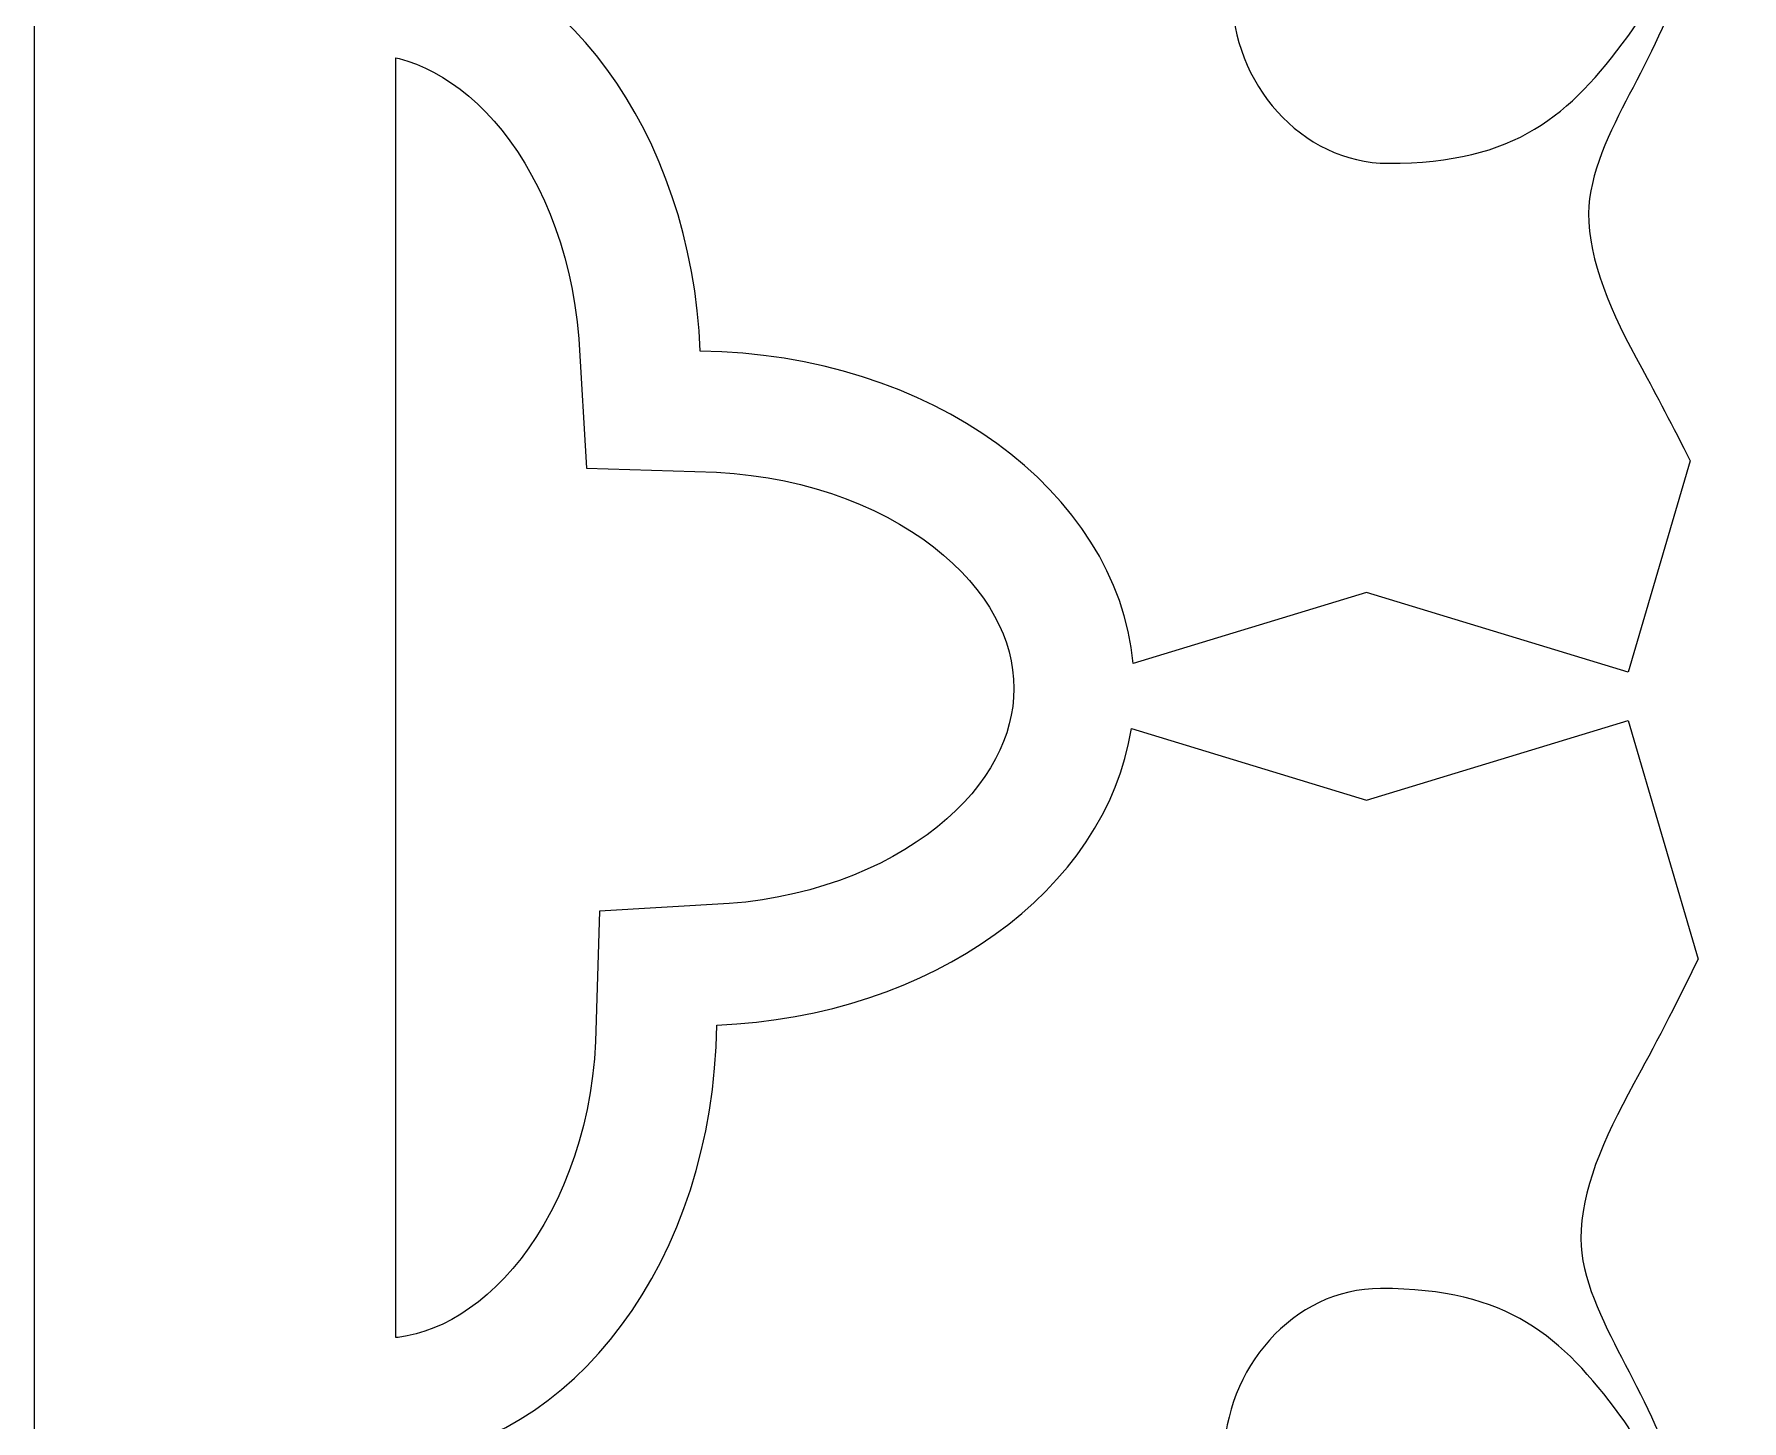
# Model space of a CAD drawing. Header units: centimetres. Extents: x 21.2 to 27, y -9 to 9.
# Drawn here: x 21.19 to 22.782, y 6.79 to 8.083 of the extents above; entities that cross this region are included whole.
import ezdxf

# ---------------------------------------------------------------- set-up
doc = ezdxf.new("R2010")
doc.units = ezdxf.units.CM
doc.header["$MEASUREMENT"] = 0
doc.layers.add('layer 1', color=7, linetype='Continuous')

msp = doc.modelspace()

# ---------------------------------------------------------------- linework, layer by layer
at = {"layer": 'layer 1', "color": 250}
for points, knots in [([(21.19047, -9.00019), (21.19047, -9.00019), (21.19047, -7.7491), (21.19047, -7.7491), (21.19047, -7.7491), (21.19047, -7.7491), (21.19047, -7.63661), (21.19047, -7.63661), (21.19047, -7.63661), (21.19047, -7.63661), (21.19047, -7.23319), (21.19047, -7.23319), (21.19047, -7.23319), (21.19047, -7.23319), (21.19047, -7.03897), (21.19047, -7.03897), (21.19047, -7.03897), (21.19047, -7.03897), (21.19047, -5.26695), (21.19047, -5.26695), (21.19047, -5.26695), (21.19047, -5.26695), (21.19047, -5.15446), (21.19047, -5.15446), (21.19047, -5.15446), (21.19047, -5.15446), (21.19047, -4.75104), (21.19047, -4.75104), (21.19047, -4.75104), (21.19047, -4.75104), (21.19047, -4.55682), (21.19047, -4.55682), (21.19047, -4.55682), (21.19047, -4.55682), (21.19047, -2.7848), (21.19047, -2.7848), (21.19047, -2.7848), (21.19047, -2.7848), (21.19047, -2.67231), (21.19047, -2.67231), (21.19047, -2.67231), (21.19047, -2.67231), (21.19047, -2.26889), (21.19047, -2.26889), (21.19047, -2.26889), (21.19047, -2.26889), (21.19047, -2.07467), (21.19047, -2.07467), (21.19047, -2.07467), (21.19047, -2.07467), (21.19047, -0.30265), (21.19047, -0.30265), (21.19047, -0.30265), (21.19047, -0.30265), (21.19047, -0.19016), (21.19047, -0.19016), (21.19047, -0.19016), (21.19047, -0.19016), (21.19047, 0.21326), (21.19047, 0.21326), (21.19047, 0.21326), (21.19047, 0.21326), (21.19047, 0.40748), (21.19047, 0.40748), (21.19047, 0.40748), (21.19047, 0.40748), (21.19047, 2.1795), (21.19047, 2.1795), (21.19047, 2.1795), (21.19047, 2.1795), (21.19047, 2.29199), (21.19047, 2.29199), (21.19047, 2.29199), (21.19047, 2.29199), (21.19047, 2.69541), (21.19047, 2.69541), (21.19047, 2.69541), (21.19047, 2.69541), (21.19047, 2.88963), (21.19047, 2.88963), (21.19047, 2.88963), (21.19047, 2.88963), (21.19047, 4.66165), (21.19047, 4.66165), (21.19047, 4.66165), (21.19047, 4.66165), (21.19047, 4.77414), (21.19047, 4.77414), (21.19047, 4.77414), (21.19047, 4.77414), (21.19047, 5.17756), (21.19047, 5.17756), (21.19047, 5.17756), (21.19047, 5.17756), (21.19047, 5.37178), (21.19047, 5.37178), (21.19047, 5.37178), (21.19047, 5.37178), (21.19047, 7.1438), (21.19047, 7.1438), (21.19047, 7.1438), (21.19047, 7.1438), (21.19047, 7.25629), (21.19047, 7.25629), (21.19047, 7.25629), (21.19047, 7.25629), (21.19047, 7.65971), (21.19047, 7.65971), (21.19047, 7.65971), (21.19047, 7.65971), (21.19047, 7.85393), (21.19047, 7.85393), (21.19047, 7.85393), (21.19047, 7.85393), (21.19047, 9.00077), (21.19047, 9.00077), (21.19047, 9.00077), (21.19047, 9.00077), (22.06369, 9.00077), (22.06369, 9.00077), (22.06369, 9.00077), (22.06369, 9.00077), (22.26069, 9.00077), (22.26069, 9.00077), (22.26069, 9.00077), (22.26069, 9.00077), (22.75317, 9.00077), (22.75317, 9.00077), (22.75317, 9.00077), (22.75317, 9.00077), (22.83643, 9.00077), (22.83643, 9.00077), (22.83643, 9.00077), (22.83643, 9.00077), (23.30109, 9.00077), (23.30109, 9.00077), (23.30109, 9.00077), (23.30109, 9.00077), (23.4937, 9.00077), (23.4937, 9.00077), (23.4937, 9.00077), (23.4937, 9.00077), (24.69645, 9.00077), (24.69645, 9.00077), (24.69645, 9.00077), (24.69645, 9.00077), (24.89344, 9.00077), (24.89344, 9.00077), (24.89344, 9.00077), (24.89344, 9.00077), (25.38592, 9.00077), (25.38592, 9.00077), (25.38592, 9.00077), (25.38592, 9.00077), (25.46919, 9.00077), (25.46919, 9.00077), (25.46919, 9.00077), (25.46919, 9.00077), (25.93384, 9.00077), (25.93384, 9.00077), (25.93384, 9.00077), (25.93384, 9.00077), (26.12645, 9.00077), (26.12645, 9.00077), (26.12645, 9.00077), (26.12645, 9.00077), (26.99977, 9.00077), (26.99977, 9.00077), (26.99977, 9.00077), (26.99977, 9.00077), (26.99977, 7.78696), (26.99977, 7.78696), (26.99977, 7.78696), (26.99977, 7.78696), (26.99977, 7.67444), (26.99977, 7.67444), (26.99977, 7.67444), (26.99977, 7.67444), (26.99977, 7.27121), (26.99977, 7.27121), (26.99977, 7.27121), (26.99977, 7.27121), (26.99977, 7.0909), (26.99977, 7.0909), (26.99977, 7.0909), (26.99977, 7.0909), (26.99977, 5.25821), (26.99977, 5.25821), (26.99977, 5.25821), (26.99977, 5.25821), (26.99977, 5.1457), (26.99977, 5.1457), (26.99977, 5.1457), (26.99977, 5.1457), (26.99977, 4.74247), (26.99977, 4.74247), (26.99977, 4.74247), (26.99977, 4.74247), (26.99977, 4.56216), (26.99977, 4.56216), (26.99977, 4.56216), (26.99977, 4.56216), (26.99977, 2.79003), (26.99977, 2.79003), (26.99977, 2.79003), (26.99977, 2.79003), (26.99977, 2.67751), (26.99977, 2.67751), (26.99977, 2.67751), (26.99977, 2.67751), (26.99977, 2.27429), (26.99977, 2.27429), (26.99977, 2.27429), (26.99977, 2.27429), (26.99977, 2.09398), (26.99977, 2.09398), (26.99977, 2.09398), (26.99977, 2.09398), (26.99977, 0.32184), (26.99977, 0.32184), (26.99977, 0.32184), (26.99977, 0.32184), (26.99977, 0.20933), (26.99977, 0.20933), (26.99977, 0.20933), (26.99977, 0.20933), (26.99977, -0.1939), (26.99977, -0.1939), (26.99977, -0.1939), (26.99977, -0.1939), (26.99977, -0.37421), (26.99977, -0.37421), (26.99977, -0.37421), (26.99977, -0.37421), (26.99977, -2.14634), (26.99977, -2.14634), (26.99977, -2.14634), (26.99977, -2.14634), (26.99977, -2.25886), (26.99977, -2.25886), (26.99977, -2.25886), (26.99977, -2.25886), (26.99977, -2.66208), (26.99977, -2.66208), (26.99977, -2.66208), (26.99977, -2.66208), (26.99977, -2.84239), (26.99977, -2.84239), (26.99977, -2.84239), (26.99977, -2.84239), (26.99977, -4.61452), (26.99977, -4.61452), (26.99977, -4.61452), (26.99977, -4.61452), (26.99977, -4.72704), (26.99977, -4.72704), (26.99977, -4.72704), (26.99977, -4.72704), (26.99977, -5.13027), (26.99977, -5.13027), (26.99977, -5.13027), (26.99977, -5.13027), (26.99977, -5.31058), (26.99977, -5.31058), (26.99977, -5.31058), (26.99977, -5.31058), (26.99977, -7.08271), (26.99977, -7.08271), (26.99977, -7.08271), (26.99977, -7.08271), (26.99977, -7.19522), (26.99977, -7.19522), (26.99977, -7.19522), (26.99977, -7.19522), (26.99977, -7.59845), (26.99977, -7.59845), (26.99977, -7.59845), (26.99977, -7.59845), (26.99977, -7.77876), (26.99977, -7.77876), (26.99977, -7.77876), (26.99977, -7.77876), (26.99977, -9.00019), (26.99977, -9.00019), (26.99977, -9.00019), (26.99977, -9.00019), (26.12655, -9.00019), (26.12655, -9.00019), (26.12655, -9.00019), (26.12655, -9.00019), (25.92852, -9.00019), (25.92852, -9.00019), (25.92852, -9.00019), (25.92852, -9.00019), (25.46919, -9.00019), (25.46919, -9.00019), (25.46919, -9.00019), (25.46919, -9.00019), (25.38592, -9.00019), (25.38592, -9.00019), (25.38592, -9.00019), (25.38592, -9.00019), (24.89003, -9.00019), (24.89003, -9.00019), (24.89003, -9.00019), (24.89003, -9.00019), (24.69651, -9.00019), (24.69651, -9.00019), (24.69651, -9.00019), (24.69651, -9.00019), (23.4938, -9.00019), (23.4938, -9.00019), (23.4938, -9.00019), (23.4938, -9.00019), (23.29577, -9.00019), (23.29577, -9.00019), (23.29577, -9.00019), (23.29577, -9.00019), (22.83643, -9.00019), (22.83643, -9.00019), (22.83643, -9.00019), (22.83643, -9.00019), (22.75317, -9.00019), (22.75317, -9.00019), (22.75317, -9.00019), (22.75317, -9.00019), (22.25728, -9.00019), (22.25728, -9.00019), (22.25728, -9.00019), (22.25728, -9.00019), (22.06376, -9.00019), (22.06376, -9.00019), (22.06376, -9.00019), (22.06376, -9.00019), (21.19047, -9.00019), (21.19047, -9.00019)], [0, 0, 0, 0, 0.0117647, 0.0117647, 0.0117647, 0.0117647, 0.0235294, 0.0235294, 0.0235294, 0.0235294, 0.0352941, 0.0352941, 0.0352941, 0.0352941, 0.0470588, 0.0470588, 0.0470588, 0.0470588, 0.0588235, 0.0588235, 0.0588235, 0.0588235, 0.0705882, 0.0705882, 0.0705882, 0.0705882, 0.0823529, 0.0823529, 0.0823529, 0.0823529, 0.0941176, 0.0941176, 0.0941176, 0.0941176, 0.1058824, 0.1058824, 0.1058824, 0.1058824, 0.1176471, 0.1176471, 0.1176471, 0.1176471, 0.1294118, 0.1294118, 0.1294118, 0.1294118, 0.1411765, 0.1411765, 0.1411765, 0.1411765, 0.1529412, 0.1529412, 0.1529412, 0.1529412, 0.1647059, 0.1647059, 0.1647059, 0.1647059, 0.1764706, 0.1764706, 0.1764706, 0.1764706, 0.1882353, 0.1882353, 0.1882353, 0.1882353, 0.2, 0.2, 0.2, 0.2, 0.2117647, 0.2117647, 0.2117647, 0.2117647, 0.2235294, 0.2235294, 0.2235294, 0.2235294, 0.2352941, 0.2352941, 0.2352941, 0.2352941, 0.2470588, 0.2470588, 0.2470588, 0.2470588, 0.2588235, 0.2588235, 0.2588235, 0.2588235, 0.2705882, 0.2705882, 0.2705882, 0.2705882, 0.2823529, 0.2823529, 0.2823529, 0.2823529, 0.2941176, 0.2941176, 0.2941176, 0.2941176, 0.3058824, 0.3058824, 0.3058824, 0.3058824, 0.3176471, 0.3176471, 0.3176471, 0.3176471, 0.3294118, 0.3294118, 0.3294118, 0.3294118, 0.3411765, 0.3411765, 0.3411765, 0.3411765, 0.3529412, 0.3529412, 0.3529412, 0.3529412, 0.3647059, 0.3647059, 0.3647059, 0.3647059, 0.3764706, 0.3764706, 0.3764706, 0.3764706, 0.3882353, 0.3882353, 0.3882353, 0.3882353, 0.4, 0.4, 0.4, 0.4, 0.4117647, 0.4117647, 0.4117647, 0.4117647, 0.4235294, 0.4235294, 0.4235294, 0.4235294, 0.4352941, 0.4352941, 0.4352941, 0.4352941, 0.4470588, 0.4470588, 0.4470588, 0.4470588, 0.4588235, 0.4588235, 0.4588235, 0.4588235, 0.4705882, 0.4705882, 0.4705882, 0.4705882, 0.4823529, 0.4823529, 0.4823529, 0.4823529, 0.4941176, 0.4941176, 0.4941176, 0.4941176, 0.5058824, 0.5058824, 0.5058824, 0.5058824, 0.5176471, 0.5176471, 0.5176471, 0.5176471, 0.5294118, 0.5294118, 0.5294118, 0.5294118, 0.5411765, 0.5411765, 0.5411765, 0.5411765, 0.5529412, 0.5529412, 0.5529412, 0.5529412, 0.5647059, 0.5647059, 0.5647059, 0.5647059, 0.5764706, 0.5764706, 0.5764706, 0.5764706, 0.5882353, 0.5882353, 0.5882353, 0.5882353, 0.6, 0.6, 0.6, 0.6, 0.6117647, 0.6117647, 0.6117647, 0.6117647, 0.6235294, 0.6235294, 0.6235294, 0.6235294, 0.6352941, 0.6352941, 0.6352941, 0.6352941, 0.6470588, 0.6470588, 0.6470588, 0.6470588, 0.6588235, 0.6588235, 0.6588235, 0.6588235, 0.6705882, 0.6705882, 0.6705882, 0.6705882, 0.6823529, 0.6823529, 0.6823529, 0.6823529, 0.6941176, 0.6941176, 0.6941176, 0.6941176, 0.7058824, 0.7058824, 0.7058824, 0.7058824, 0.7176471, 0.7176471, 0.7176471, 0.7176471, 0.7294118, 0.7294118, 0.7294118, 0.7294118, 0.7411765, 0.7411765, 0.7411765, 0.7411765, 0.7529412, 0.7529412, 0.7529412, 0.7529412, 0.7647059, 0.7647059, 0.7647059, 0.7647059, 0.7764706, 0.7764706, 0.7764706, 0.7764706, 0.7882353, 0.7882353, 0.7882353, 0.7882353, 0.8, 0.8, 0.8, 0.8, 0.8117647, 0.8117647, 0.8117647, 0.8117647, 0.8235294, 0.8235294, 0.8235294, 0.8235294, 0.8352941, 0.8352941, 0.8352941, 0.8352941, 0.8470588, 0.8470588, 0.8470588, 0.8470588, 0.8588235, 0.8588235, 0.8588235, 0.8588235, 0.8705882, 0.8705882, 0.8705882, 0.8705882, 0.8823529, 0.8823529, 0.8823529, 0.8823529, 0.8941176, 0.8941176, 0.8941176, 0.8941176, 0.9058824, 0.9058824, 0.9058824, 0.9058824, 0.9176471, 0.9176471, 0.9176471, 0.9176471, 0.9294118, 0.9294118, 0.9294118, 0.9294118, 0.9411765, 0.9411765, 0.9411765, 0.9411765, 0.9529412, 0.9529412, 0.9529412, 0.9529412, 0.9647059, 0.9647059, 0.9647059, 0.9647059, 0.9764706, 0.9764706, 0.9764706, 0.9764706, 1, 1, 1, 1]), ([(21.52757, 8.17468), (21.68163, 8.15555), (21.80333, 7.99098), (21.81143, 7.78717), (21.81143, 7.78717), (22.02536, 7.7847), (22.19972, 7.65718), (22.21502, 7.49596), (22.21502, 7.49596), (22.21502, 7.49596), (22.4324, 7.5621), (22.4324, 7.5621), (22.4324, 7.5621), (22.4324, 7.5621), (22.67644, 7.48784), (22.67644, 7.48784), (22.67644, 7.48784), (22.67644, 7.48784), (22.73409, 7.6851), (22.73409, 7.6851), (22.73409, 7.6851), (22.71822, 7.71684), (22.70231, 7.7469), (22.68907, 7.77129), (22.68907, 7.77129), (22.65989, 7.82376), (22.63949, 7.87187), (22.63949, 7.91562), (22.63949, 7.91562), (22.63949, 7.95208), (22.65989, 7.99291), (22.67741, 8.02645), (22.67741, 8.02645), (22.71456, 8.09644), (22.75167, 8.1776), (22.75317, 8.25903), (22.75317, 8.25903), (22.75317, 8.25903), (22.75317, 8.26411), (22.75317, 8.26411), (22.75317, 8.26411), (22.75317, 8.26411), (22.7299, 8.26411), (22.7299, 8.26411), (22.7299, 8.26411), (22.7299, 8.22911), (22.71823, 8.13724), (22.67594, 8.0804), (22.67594, 8.0804), (22.622, 8.00748), (22.57244, 7.96229), (22.45285, 7.96229), (22.45285, 7.96229), (22.3712, 7.96229), (22.30705, 8.03809), (22.30705, 8.11977), (22.30705, 8.11977), (22.30705, 8.15672), (22.31781, 8.19486), (22.33485, 8.22866), (22.33485, 8.22866), (22.29989, 8.21019), (22.25986, 8.19838), (22.22115, 8.19838), (22.22115, 8.19838), (22.13948, 8.19838), (22.06368, 8.26252), (22.06368, 8.34418), (22.06368, 8.34418), (22.06368, 8.46377), (22.10886, 8.51332), (22.18178, 8.56727), (22.18178, 8.56727), (22.23863, 8.60955), (22.3305, 8.62123), (22.3655, 8.62123), (22.3655, 8.62123), (22.3655, 8.62123), (22.3655, 8.64455), (22.3655, 8.64455), (22.3655, 8.64455), (22.28237, 8.64455), (22.19928, 8.60664), (22.12783, 8.56872), (22.12783, 8.56872), (22.0943, 8.55122), (22.05347, 8.53082), (22.01701, 8.53082), (22.01701, 8.53082), (21.97326, 8.53082), (21.92514, 8.55122), (21.87267, 8.5804), (21.87267, 8.5804), (21.8278, 8.60475), (21.76374, 8.63814), (21.70532, 8.66367), (21.70532, 8.66367), (21.70532, 8.66367), (21.52757, 8.66367), (21.52757, 8.66367), (21.52757, 8.66367), (21.52757, 8.66367), (21.52757, 8.17468), (21.52757, 8.17468)], [0, 0, 0, 0, 0.037037, 0.037037, 0.037037, 0.037037, 0.0740741, 0.0740741, 0.0740741, 0.0740741, 0.1111111, 0.1111111, 0.1111111, 0.1111111, 0.1481481, 0.1481481, 0.1481481, 0.1481481, 0.1851852, 0.1851852, 0.1851852, 0.1851852, 0.2222222, 0.2222222, 0.2222222, 0.2222222, 0.2592593, 0.2592593, 0.2592593, 0.2592593, 0.2962963, 0.2962963, 0.2962963, 0.2962963, 0.3333333, 0.3333333, 0.3333333, 0.3333333, 0.3703704, 0.3703704, 0.3703704, 0.3703704, 0.4074074, 0.4074074, 0.4074074, 0.4074074, 0.4444444, 0.4444444, 0.4444444, 0.4444444, 0.4814815, 0.4814815, 0.4814815, 0.4814815, 0.5185185, 0.5185185, 0.5185185, 0.5185185, 0.5555556, 0.5555556, 0.5555556, 0.5555556, 0.5925926, 0.5925926, 0.5925926, 0.5925926, 0.6296296, 0.6296296, 0.6296296, 0.6296296, 0.6666667, 0.6666667, 0.6666667, 0.6666667, 0.7037037, 0.7037037, 0.7037037, 0.7037037, 0.7407407, 0.7407407, 0.7407407, 0.7407407, 0.7777778, 0.7777778, 0.7777778, 0.7777778, 0.8148148, 0.8148148, 0.8148148, 0.8148148, 0.8518519, 0.8518519, 0.8518519, 0.8518519, 0.8888889, 0.8888889, 0.8888889, 0.8888889, 0.9259259, 0.9259259, 0.9259259, 0.9259259, 1, 1, 1, 1]), ([(21.52757, 6.8676), (21.52757, 6.8676), (21.52965, 6.8678), (21.52965, 6.8678), (21.52965, 6.8678), (21.52965, 6.8678), (21.53807, 6.86919), (21.53807, 6.86919), (21.53807, 6.86919), (21.53807, 6.86919), (21.54644, 6.87113), (21.54644, 6.87113), (21.54644, 6.87113), (21.54644, 6.87113), (21.55479, 6.87362), (21.55479, 6.87362), (21.55479, 6.87362), (21.55479, 6.87362), (21.56312, 6.87669), (21.56312, 6.87669), (21.56312, 6.87669), (21.56312, 6.87669), (21.57145, 6.88033), (21.57145, 6.88033), (21.57145, 6.88033), (21.57145, 6.88033), (21.57978, 6.88459), (21.57978, 6.88459), (21.57978, 6.88459), (21.57978, 6.88459), (21.58811, 6.88946), (21.58811, 6.88946), (21.58811, 6.88946), (21.58811, 6.88946), (21.59641, 6.89497), (21.59641, 6.89497), (21.59641, 6.89497), (21.59641, 6.89497), (21.60467, 6.90111), (21.60467, 6.90111), (21.60467, 6.90111), (21.60467, 6.90111), (21.61287, 6.9079), (21.61287, 6.9079), (21.61287, 6.9079), (21.61287, 6.9079), (21.62096, 6.91534), (21.62096, 6.91534), (21.62096, 6.91534), (21.62096, 6.91534), (21.62892, 6.92342), (21.62892, 6.92342), (21.62892, 6.92342), (21.62892, 6.92342), (21.63672, 6.93214), (21.63672, 6.93214), (21.63672, 6.93214), (21.63672, 6.93214), (21.64432, 6.94148), (21.64432, 6.94148), (21.64432, 6.94148), (21.64432, 6.94148), (21.65168, 6.95144), (21.65168, 6.95144), (21.65168, 6.95144), (21.65168, 6.95144), (21.65878, 6.96199), (21.65878, 6.96199), (21.65878, 6.96199), (21.65878, 6.96199), (21.66559, 6.97313), (21.66559, 6.97313), (21.66559, 6.97313), (21.66559, 6.97313), (21.67207, 6.98483), (21.67207, 6.98483), (21.67207, 6.98483), (21.67207, 6.98483), (21.67819, 6.99706), (21.67819, 6.99706), (21.67819, 6.99706), (21.67819, 6.99706), (21.68392, 7.00981), (21.68392, 7.00981), (21.68392, 7.00981), (21.68392, 7.00981), (21.68924, 7.02305), (21.68924, 7.02305), (21.68924, 7.02305), (21.68924, 7.02305), (21.69411, 7.03675), (21.69411, 7.03675), (21.69411, 7.03675), (21.69411, 7.03675), (21.69852, 7.05089), (21.69852, 7.05089), (21.69852, 7.05089), (21.69852, 7.05089), (21.70244, 7.06546), (21.70244, 7.06546), (21.70244, 7.06546), (21.70244, 7.06546), (21.70584, 7.08042), (21.70584, 7.08042), (21.70584, 7.08042), (21.70584, 7.08042), (21.7087, 7.09574), (21.7087, 7.09574), (21.7087, 7.09574), (21.7087, 7.09574), (21.71101, 7.11141), (21.71101, 7.11141), (21.71101, 7.11141), (21.71101, 7.11141), (21.71274, 7.12741), (21.71274, 7.12741), (21.71274, 7.12741), (21.71274, 7.12741), (21.71386, 7.1437), (21.71386, 7.1437), (21.71386, 7.1437), (21.71386, 7.1437), (21.71761, 7.26514), (21.71761, 7.26514), (21.71761, 7.26514), (21.71761, 7.26514), (21.83829, 7.27219), (21.83829, 7.27219), (21.83829, 7.27219), (21.83829, 7.27219), (21.854, 7.2737), (21.854, 7.2737), (21.854, 7.2737), (21.854, 7.2737), (21.86941, 7.27577), (21.86941, 7.27577), (21.86941, 7.27577), (21.86941, 7.27577), (21.8845, 7.27838), (21.8845, 7.27838), (21.8845, 7.27838), (21.8845, 7.27838), (21.89925, 7.28151), (21.89925, 7.28151), (21.89925, 7.28151), (21.89925, 7.28151), (21.91363, 7.28515), (21.91363, 7.28515), (21.91363, 7.28515), (21.91363, 7.28515), (21.92763, 7.28926), (21.92763, 7.28926), (21.92763, 7.28926), (21.92763, 7.28926), (21.94122, 7.29382), (21.94122, 7.29382), (21.94122, 7.29382), (21.94122, 7.29382), (21.95436, 7.29882), (21.95436, 7.29882), (21.95436, 7.29882), (21.95436, 7.29882), (21.96706, 7.30423), (21.96706, 7.30423), (21.96706, 7.30423), (21.96706, 7.30423), (21.97926, 7.31002), (21.97926, 7.31002), (21.97926, 7.31002), (21.97926, 7.31002), (21.99097, 7.31617), (21.99097, 7.31617), (21.99097, 7.31617), (21.99097, 7.31617), (22.00215, 7.32264), (22.00215, 7.32264), (22.00215, 7.32264), (22.00215, 7.32264), (22.0128, 7.32942), (22.0128, 7.32942), (22.0128, 7.32942), (22.0128, 7.32942), (22.02288, 7.33647), (22.02288, 7.33647), (22.02288, 7.33647), (22.02288, 7.33647), (22.03239, 7.34376), (22.03239, 7.34376), (22.03239, 7.34376), (22.03239, 7.34376), (22.0413, 7.35126), (22.0413, 7.35126), (22.0413, 7.35126), (22.0413, 7.35126), (22.04962, 7.35894), (22.04962, 7.35894), (22.04962, 7.35894), (22.04962, 7.35894), (22.05732, 7.36676), (22.05732, 7.36676), (22.05732, 7.36676), (22.05732, 7.36676), (22.0644, 7.3747), (22.0644, 7.3747), (22.0644, 7.3747), (22.0644, 7.3747), (22.07087, 7.38272), (22.07087, 7.38272), (22.07087, 7.38272), (22.07087, 7.38272), (22.07673, 7.39081), (22.07673, 7.39081), (22.07673, 7.39081), (22.07673, 7.39081), (22.08197, 7.39893), (22.08197, 7.39893), (22.08197, 7.39893), (22.08197, 7.39893), (22.08661, 7.40707), (22.08661, 7.40707), (22.08661, 7.40707), (22.08661, 7.40707), (22.09067, 7.41521), (22.09067, 7.41521), (22.09067, 7.41521), (22.09067, 7.41521), (22.09415, 7.42336), (22.09415, 7.42336), (22.09415, 7.42336), (22.09415, 7.42336), (22.09708, 7.4315), (22.09708, 7.4315), (22.09708, 7.4315), (22.09708, 7.4315), (22.09946, 7.43966), (22.09946, 7.43966), (22.09946, 7.43966), (22.09946, 7.43966), (22.1013, 7.44783), (22.1013, 7.44783), (22.1013, 7.44783), (22.1013, 7.44783), (22.10263, 7.45608), (22.10263, 7.45608), (22.10263, 7.45608), (22.10263, 7.45608), (22.10343, 7.46441), (22.10343, 7.46441), (22.10343, 7.46441), (22.10343, 7.46441), (22.1037, 7.47283), (22.1037, 7.47283), (22.1037, 7.47283), (22.1037, 7.47283), (22.10342, 7.48154), (22.10342, 7.48154), (22.10342, 7.48154), (22.10342, 7.48154), (22.10258, 7.49006), (22.10258, 7.49006), (22.10258, 7.49006), (22.10258, 7.49006), (22.10119, 7.49849), (22.10119, 7.49849), (22.10119, 7.49849), (22.10119, 7.49849), (22.09925, 7.50686), (22.09925, 7.50686), (22.09925, 7.50686), (22.09925, 7.50686), (22.09676, 7.5152), (22.09676, 7.5152), (22.09676, 7.5152), (22.09676, 7.5152), (22.09369, 7.52354), (22.09369, 7.52354), (22.09369, 7.52354), (22.09369, 7.52354), (22.09004, 7.53187), (22.09004, 7.53187), (22.09004, 7.53187), (22.09004, 7.53187), (22.08579, 7.5402), (22.08579, 7.5402), (22.08579, 7.5402), (22.08579, 7.5402), (22.08092, 7.54853), (22.08092, 7.54853), (22.08092, 7.54853), (22.08092, 7.54853), (22.07541, 7.55683), (22.07541, 7.55683), (22.07541, 7.55683), (22.07541, 7.55683), (22.06926, 7.5651), (22.06926, 7.5651), (22.06926, 7.5651), (22.06926, 7.5651), (22.06248, 7.57329), (22.06248, 7.57329), (22.06248, 7.57329), (22.06248, 7.57329), (22.05504, 7.58138), (22.05504, 7.58138), (22.05504, 7.58138), (22.05504, 7.58138), (22.04695, 7.58934), (22.04695, 7.58934), (22.04695, 7.58934), (22.04695, 7.58934), (22.03823, 7.59714), (22.03823, 7.59714), (22.03823, 7.59714), (22.03823, 7.59714), (22.0289, 7.60474), (22.0289, 7.60474), (22.0289, 7.60474), (22.0289, 7.60474), (22.01894, 7.6121), (22.01894, 7.6121), (22.01894, 7.6121), (22.01894, 7.6121), (22.00838, 7.6192), (22.00838, 7.6192), (22.00838, 7.6192), (22.00838, 7.6192), (21.99724, 7.62601), (21.99724, 7.62601), (21.99724, 7.62601), (21.99724, 7.62601), (21.98554, 7.6325), (21.98554, 7.6325), (21.98554, 7.6325), (21.98554, 7.6325), (21.97331, 7.63861), (21.97331, 7.63861), (21.97331, 7.63861), (21.97331, 7.63861), (21.96057, 7.64434), (21.96057, 7.64434), (21.96057, 7.64434), (21.96057, 7.64434), (21.94733, 7.64966), (21.94733, 7.64966), (21.94733, 7.64966), (21.94733, 7.64966), (21.93363, 7.65453), (21.93363, 7.65453), (21.93363, 7.65453), (21.93363, 7.65453), (21.91948, 7.65894), (21.91948, 7.65894), (21.91948, 7.65894), (21.91948, 7.65894), (21.90491, 7.66286), (21.90491, 7.66286), (21.90491, 7.66286), (21.90491, 7.66286), (21.88995, 7.66626), (21.88995, 7.66626), (21.88995, 7.66626), (21.88995, 7.66626), (21.87463, 7.66912), (21.87463, 7.66912), (21.87463, 7.66912), (21.87463, 7.66912), (21.85896, 7.67143), (21.85896, 7.67143), (21.85896, 7.67143), (21.85896, 7.67143), (21.84297, 7.67316), (21.84297, 7.67316), (21.84297, 7.67316), (21.84297, 7.67316), (21.82668, 7.67428), (21.82668, 7.67428), (21.82668, 7.67428), (21.82668, 7.67428), (21.70526, 7.67803), (21.70526, 7.67803), (21.70526, 7.67803), (21.70526, 7.67803), (21.69819, 7.7987), (21.69819, 7.7987), (21.69819, 7.7987), (21.69819, 7.7987), (21.69668, 7.81441), (21.69668, 7.81441), (21.69668, 7.81441), (21.69668, 7.81441), (21.69461, 7.82983), (21.69461, 7.82983), (21.69461, 7.82983), (21.69461, 7.82983), (21.692, 7.84492), (21.692, 7.84492), (21.692, 7.84492), (21.692, 7.84492), (21.68886, 7.85967), (21.68886, 7.85967), (21.68886, 7.85967), (21.68886, 7.85967), (21.68523, 7.87405), (21.68523, 7.87405), (21.68523, 7.87405), (21.68523, 7.87405), (21.68112, 7.88805), (21.68112, 7.88805), (21.68112, 7.88805), (21.68112, 7.88805), (21.67656, 7.90164), (21.67656, 7.90164), (21.67656, 7.90164), (21.67656, 7.90164), (21.67156, 7.91478), (21.67156, 7.91478), (21.67156, 7.91478), (21.67156, 7.91478), (21.66615, 7.92747), (21.66615, 7.92747), (21.66615, 7.92747), (21.66615, 7.92747), (21.66036, 7.93968), (21.66036, 7.93968), (21.66036, 7.93968), (21.66036, 7.93968), (21.65421, 7.95139), (21.65421, 7.95139), (21.65421, 7.95139), (21.65421, 7.95139), (21.64773, 7.96257), (21.64773, 7.96257), (21.64773, 7.96257), (21.64773, 7.96257), (21.64095, 7.97322), (21.64095, 7.97322), (21.64095, 7.97322), (21.64095, 7.97322), (21.6339, 7.98331), (21.6339, 7.98331), (21.6339, 7.98331), (21.6339, 7.98331), (21.62662, 7.99281), (21.62662, 7.99281), (21.62662, 7.99281), (21.62662, 7.99281), (21.61912, 8.00172), (21.61912, 8.00172), (21.61912, 8.00172), (21.61912, 8.00172), (21.61144, 8.01003), (21.61144, 8.01003), (21.61144, 8.01003), (21.61144, 8.01003), (21.60362, 8.01774), (21.60362, 8.01774), (21.60362, 8.01774), (21.60362, 8.01774), (21.59568, 8.02483), (21.59568, 8.02483), (21.59568, 8.02483), (21.59568, 8.02483), (21.58766, 8.03129), (21.58766, 8.03129), (21.58766, 8.03129), (21.58766, 8.03129), (21.57956, 8.03715), (21.57956, 8.03715), (21.57956, 8.03715), (21.57956, 8.03715), (21.57144, 8.04239), (21.57144, 8.04239), (21.57144, 8.04239), (21.57144, 8.04239), (21.56331, 8.04703), (21.56331, 8.04703), (21.56331, 8.04703), (21.56331, 8.04703), (21.55516, 8.05109), (21.55516, 8.05109), (21.55516, 8.05109), (21.55516, 8.05109), (21.54701, 8.05457), (21.54701, 8.05457), (21.54701, 8.05457), (21.54701, 8.05457), (21.53887, 8.0575), (21.53887, 8.0575), (21.53887, 8.0575), (21.53887, 8.0575), (21.53072, 8.05988), (21.53072, 8.05988), (21.53072, 8.05988), (21.53072, 8.05988), (21.52757, 8.06059), (21.52757, 8.06059), (21.52757, 8.06059), (21.52757, 8.06059), (21.52757, 6.8676), (21.52757, 6.8676)], [0, 0, 0, 0, 0.0079365, 0.0079365, 0.0079365, 0.0079365, 0.015873, 0.015873, 0.015873, 0.015873, 0.0238095, 0.0238095, 0.0238095, 0.0238095, 0.031746, 0.031746, 0.031746, 0.031746, 0.0396825, 0.0396825, 0.0396825, 0.0396825, 0.047619, 0.047619, 0.047619, 0.047619, 0.0555556, 0.0555556, 0.0555556, 0.0555556, 0.0634921, 0.0634921, 0.0634921, 0.0634921, 0.0714286, 0.0714286, 0.0714286, 0.0714286, 0.0793651, 0.0793651, 0.0793651, 0.0793651, 0.0873016, 0.0873016, 0.0873016, 0.0873016, 0.0952381, 0.0952381, 0.0952381, 0.0952381, 0.1031746, 0.1031746, 0.1031746, 0.1031746, 0.1111111, 0.1111111, 0.1111111, 0.1111111, 0.1190476, 0.1190476, 0.1190476, 0.1190476, 0.1269841, 0.1269841, 0.1269841, 0.1269841, 0.1349206, 0.1349206, 0.1349206, 0.1349206, 0.1428571, 0.1428571, 0.1428571, 0.1428571, 0.1507937, 0.1507937, 0.1507937, 0.1507937, 0.1587302, 0.1587302, 0.1587302, 0.1587302, 0.1666667, 0.1666667, 0.1666667, 0.1666667, 0.1746032, 0.1746032, 0.1746032, 0.1746032, 0.1825397, 0.1825397, 0.1825397, 0.1825397, 0.1904762, 0.1904762, 0.1904762, 0.1904762, 0.1984127, 0.1984127, 0.1984127, 0.1984127, 0.2063492, 0.2063492, 0.2063492, 0.2063492, 0.2142857, 0.2142857, 0.2142857, 0.2142857, 0.2222222, 0.2222222, 0.2222222, 0.2222222, 0.2301587, 0.2301587, 0.2301587, 0.2301587, 0.2380952, 0.2380952, 0.2380952, 0.2380952, 0.2460317, 0.2460317, 0.2460317, 0.2460317, 0.2539683, 0.2539683, 0.2539683, 0.2539683, 0.2619048, 0.2619048, 0.2619048, 0.2619048, 0.2698413, 0.2698413, 0.2698413, 0.2698413, 0.2777778, 0.2777778, 0.2777778, 0.2777778, 0.2857143, 0.2857143, 0.2857143, 0.2857143, 0.2936508, 0.2936508, 0.2936508, 0.2936508, 0.3015873, 0.3015873, 0.3015873, 0.3015873, 0.3095238, 0.3095238, 0.3095238, 0.3095238, 0.3174603, 0.3174603, 0.3174603, 0.3174603, 0.3253968, 0.3253968, 0.3253968, 0.3253968, 0.3333333, 0.3333333, 0.3333333, 0.3333333, 0.3412698, 0.3412698, 0.3412698, 0.3412698, 0.3492063, 0.3492063, 0.3492063, 0.3492063, 0.3571429, 0.3571429, 0.3571429, 0.3571429, 0.3650794, 0.3650794, 0.3650794, 0.3650794, 0.3730159, 0.3730159, 0.3730159, 0.3730159, 0.3809524, 0.3809524, 0.3809524, 0.3809524, 0.3888889, 0.3888889, 0.3888889, 0.3888889, 0.3968254, 0.3968254, 0.3968254, 0.3968254, 0.4047619, 0.4047619, 0.4047619, 0.4047619, 0.4126984, 0.4126984, 0.4126984, 0.4126984, 0.4206349, 0.4206349, 0.4206349, 0.4206349, 0.4285714, 0.4285714, 0.4285714, 0.4285714, 0.4365079, 0.4365079, 0.4365079, 0.4365079, 0.4444444, 0.4444444, 0.4444444, 0.4444444, 0.452381, 0.452381, 0.452381, 0.452381, 0.4603175, 0.4603175, 0.4603175, 0.4603175, 0.468254, 0.468254, 0.468254, 0.468254, 0.4761905, 0.4761905, 0.4761905, 0.4761905, 0.484127, 0.484127, 0.484127, 0.484127, 0.4920635, 0.4920635, 0.4920635, 0.4920635, 0.5, 0.5, 0.5, 0.5, 0.5079365, 0.5079365, 0.5079365, 0.5079365, 0.515873, 0.515873, 0.515873, 0.515873, 0.5238095, 0.5238095, 0.5238095, 0.5238095, 0.531746, 0.531746, 0.531746, 0.531746, 0.5396825, 0.5396825, 0.5396825, 0.5396825, 0.547619, 0.547619, 0.547619, 0.547619, 0.5555556, 0.5555556, 0.5555556, 0.5555556, 0.5634921, 0.5634921, 0.5634921, 0.5634921, 0.5714286, 0.5714286, 0.5714286, 0.5714286, 0.5793651, 0.5793651, 0.5793651, 0.5793651, 0.5873016, 0.5873016, 0.5873016, 0.5873016, 0.5952381, 0.5952381, 0.5952381, 0.5952381, 0.6031746, 0.6031746, 0.6031746, 0.6031746, 0.6111111, 0.6111111, 0.6111111, 0.6111111, 0.6190476, 0.6190476, 0.6190476, 0.6190476, 0.6269841, 0.6269841, 0.6269841, 0.6269841, 0.6349206, 0.6349206, 0.6349206, 0.6349206, 0.6428571, 0.6428571, 0.6428571, 0.6428571, 0.6507937, 0.6507937, 0.6507937, 0.6507937, 0.6587302, 0.6587302, 0.6587302, 0.6587302, 0.6666667, 0.6666667, 0.6666667, 0.6666667, 0.6746032, 0.6746032, 0.6746032, 0.6746032, 0.6825397, 0.6825397, 0.6825397, 0.6825397, 0.6904762, 0.6904762, 0.6904762, 0.6904762, 0.6984127, 0.6984127, 0.6984127, 0.6984127, 0.7063492, 0.7063492, 0.7063492, 0.7063492, 0.7142857, 0.7142857, 0.7142857, 0.7142857, 0.7222222, 0.7222222, 0.7222222, 0.7222222, 0.7301587, 0.7301587, 0.7301587, 0.7301587, 0.7380952, 0.7380952, 0.7380952, 0.7380952, 0.7460317, 0.7460317, 0.7460317, 0.7460317, 0.7539683, 0.7539683, 0.7539683, 0.7539683, 0.7619048, 0.7619048, 0.7619048, 0.7619048, 0.7698413, 0.7698413, 0.7698413, 0.7698413, 0.7777778, 0.7777778, 0.7777778, 0.7777778, 0.7857143, 0.7857143, 0.7857143, 0.7857143, 0.7936508, 0.7936508, 0.7936508, 0.7936508, 0.8015873, 0.8015873, 0.8015873, 0.8015873, 0.8095238, 0.8095238, 0.8095238, 0.8095238, 0.8174603, 0.8174603, 0.8174603, 0.8174603, 0.8253968, 0.8253968, 0.8253968, 0.8253968, 0.8333333, 0.8333333, 0.8333333, 0.8333333, 0.8412698, 0.8412698, 0.8412698, 0.8412698, 0.8492063, 0.8492063, 0.8492063, 0.8492063, 0.8571429, 0.8571429, 0.8571429, 0.8571429, 0.8650794, 0.8650794, 0.8650794, 0.8650794, 0.8730159, 0.8730159, 0.8730159, 0.8730159, 0.8809524, 0.8809524, 0.8809524, 0.8809524, 0.8888889, 0.8888889, 0.8888889, 0.8888889, 0.8968254, 0.8968254, 0.8968254, 0.8968254, 0.9047619, 0.9047619, 0.9047619, 0.9047619, 0.9126984, 0.9126984, 0.9126984, 0.9126984, 0.9206349, 0.9206349, 0.9206349, 0.9206349, 0.9285714, 0.9285714, 0.9285714, 0.9285714, 0.9365079, 0.9365079, 0.9365079, 0.9365079, 0.9444444, 0.9444444, 0.9444444, 0.9444444, 0.952381, 0.952381, 0.952381, 0.952381, 0.9603175, 0.9603175, 0.9603175, 0.9603175, 0.968254, 0.968254, 0.968254, 0.968254, 0.9761905, 0.9761905, 0.9761905, 0.9761905, 0.984127, 0.984127, 0.984127, 0.984127, 1, 1, 1, 1]), ([(21.52757, 5.69253), (21.68163, 5.6734), (21.80333, 5.50883), (21.81143, 5.30502), (21.81143, 5.30502), (22.02536, 5.30255), (22.19972, 5.17503), (22.21502, 5.01381), (22.21502, 5.01381), (22.21502, 5.01381), (22.4324, 5.07995), (22.4324, 5.07995), (22.4324, 5.07995), (22.4324, 5.07995), (22.67644, 5.00569), (22.67644, 5.00569), (22.67644, 5.00569), (22.67644, 5.00569), (22.73468, 5.20498), (22.73468, 5.20498), (22.73468, 5.20498), (22.71862, 5.23715), (22.70248, 5.26766), (22.68907, 5.29236), (22.68907, 5.29236), (22.65989, 5.34483), (22.63949, 5.39294), (22.63949, 5.43669), (22.63949, 5.43669), (22.63949, 5.47315), (22.65989, 5.51398), (22.67741, 5.54752), (22.67741, 5.54752), (22.71456, 5.6175), (22.75167, 5.69867), (22.75317, 5.7801), (22.75317, 5.7801), (22.75317, 5.7801), (22.75317, 5.78518), (22.75317, 5.78518), (22.75317, 5.78518), (22.75317, 5.78518), (22.7299, 5.78518), (22.7299, 5.78518), (22.7299, 5.78518), (22.7299, 5.75018), (22.71823, 5.65831), (22.67594, 5.60146), (22.67594, 5.60146), (22.622, 5.52854), (22.57244, 5.48336), (22.45285, 5.48336), (22.45285, 5.48336), (22.3712, 5.48336), (22.30705, 5.55916), (22.30705, 5.64083), (22.30705, 5.64083), (22.30705, 5.67778), (22.31781, 5.71593), (22.33485, 5.74972), (22.33485, 5.74972), (22.29989, 5.73125), (22.25986, 5.71945), (22.22115, 5.71945), (22.22115, 5.71945), (22.13948, 5.71945), (22.06368, 5.78359), (22.06368, 5.86525), (22.06368, 5.86525), (22.06368, 5.98483), (22.10886, 6.03439), (22.18178, 6.08833), (22.18178, 6.08833), (22.23863, 6.13062), (22.3305, 6.14229), (22.3655, 6.14229), (22.3655, 6.14229), (22.3655, 6.14229), (22.3655, 6.16562), (22.3655, 6.16562), (22.3655, 6.16562), (22.28237, 6.16562), (22.19928, 6.12771), (22.12783, 6.08979), (22.12783, 6.08979), (22.0943, 6.07229), (22.05347, 6.05189), (22.01701, 6.05189), (22.01701, 6.05189), (21.97326, 6.05189), (21.92514, 6.07229), (21.87267, 6.10147), (21.87267, 6.10147), (21.82164, 6.12916), (21.7458, 6.16855), (21.68166, 6.19476), (21.68166, 6.19476), (21.7458, 6.22102), (21.82164, 6.26039), (21.87267, 6.2881), (21.87267, 6.2881), (21.92514, 6.31728), (21.97326, 6.33768), (22.01701, 6.33768), (22.01701, 6.33768), (22.05347, 6.33768), (22.0943, 6.31728), (22.12783, 6.29976), (22.12783, 6.29976), (22.16251, 6.28135), (22.19993, 6.26295), (22.23877, 6.24889), (22.23877, 6.24889), (22.23877, 6.24889), (22.33771, 6.24889), (22.33771, 6.24889), (22.33771, 6.24889), (22.29442, 6.25331), (22.22701, 6.26758), (22.18178, 6.30123), (22.18178, 6.30123), (22.10886, 6.35517), (22.06368, 6.40473), (22.06368, 6.52432), (22.06368, 6.52432), (22.06368, 6.60597), (22.13948, 6.67012), (22.22115, 6.67012), (22.22115, 6.67012), (22.2581, 6.67012), (22.29625, 6.65936), (22.33004, 6.64232), (22.33004, 6.64232), (22.31157, 6.67728), (22.29977, 6.7173), (22.29977, 6.75602), (22.29977, 6.75602), (22.29977, 6.83769), (22.36391, 6.91349), (22.44556, 6.91349), (22.44556, 6.91349), (22.56515, 6.91349), (22.6147, 6.8683), (22.66865, 6.79539), (22.66865, 6.79539), (22.71094, 6.73854), (22.72261, 6.64667), (22.72261, 6.61167), (22.72261, 6.61167), (22.72261, 6.61167), (22.74594, 6.61167), (22.74594, 6.61167), (22.74594, 6.61167), (22.74594, 6.6948), (22.70803, 6.77789), (22.67011, 6.84934), (22.67011, 6.84934), (22.6526, 6.88287), (22.6322, 6.9237), (22.6322, 6.96016), (22.6322, 6.96016), (22.6322, 7.00391), (22.6526, 7.05202), (22.68178, 7.10449), (22.68178, 7.10449), (22.69912, 7.13644), (22.72104, 7.17811), (22.74144, 7.22054), (22.74144, 7.22054), (22.74144, 7.22054), (22.67644, 7.44296), (22.67644, 7.44296), (22.67644, 7.44296), (22.67644, 7.44296), (22.4324, 7.3687), (22.4324, 7.3687), (22.4324, 7.3687), (22.4324, 7.3687), (22.21322, 7.43539), (22.21322, 7.43539), (22.21322, 7.43539), (22.18982, 7.28486), (22.02728, 7.16692), (21.82675, 7.15896), (21.82675, 7.15896), (21.82424, 6.94151), (21.69253, 6.76495), (21.52757, 6.75473), (21.52757, 6.75473), (21.52757, 6.75473), (21.52757, 5.69253), (21.52757, 5.69253)], [0, 0, 0, 0, 0.0204082, 0.0204082, 0.0204082, 0.0204082, 0.0408163, 0.0408163, 0.0408163, 0.0408163, 0.0612245, 0.0612245, 0.0612245, 0.0612245, 0.0816327, 0.0816327, 0.0816327, 0.0816327, 0.1020408, 0.1020408, 0.1020408, 0.1020408, 0.122449, 0.122449, 0.122449, 0.122449, 0.1428571, 0.1428571, 0.1428571, 0.1428571, 0.1632653, 0.1632653, 0.1632653, 0.1632653, 0.1836735, 0.1836735, 0.1836735, 0.1836735, 0.2040816, 0.2040816, 0.2040816, 0.2040816, 0.2244898, 0.2244898, 0.2244898, 0.2244898, 0.244898, 0.244898, 0.244898, 0.244898, 0.2653061, 0.2653061, 0.2653061, 0.2653061, 0.2857143, 0.2857143, 0.2857143, 0.2857143, 0.3061224, 0.3061224, 0.3061224, 0.3061224, 0.3265306, 0.3265306, 0.3265306, 0.3265306, 0.3469388, 0.3469388, 0.3469388, 0.3469388, 0.3673469, 0.3673469, 0.3673469, 0.3673469, 0.3877551, 0.3877551, 0.3877551, 0.3877551, 0.4081633, 0.4081633, 0.4081633, 0.4081633, 0.4285714, 0.4285714, 0.4285714, 0.4285714, 0.4489796, 0.4489796, 0.4489796, 0.4489796, 0.4693878, 0.4693878, 0.4693878, 0.4693878, 0.4897959, 0.4897959, 0.4897959, 0.4897959, 0.5102041, 0.5102041, 0.5102041, 0.5102041, 0.5306122, 0.5306122, 0.5306122, 0.5306122, 0.5510204, 0.5510204, 0.5510204, 0.5510204, 0.5714286, 0.5714286, 0.5714286, 0.5714286, 0.5918367, 0.5918367, 0.5918367, 0.5918367, 0.6122449, 0.6122449, 0.6122449, 0.6122449, 0.6326531, 0.6326531, 0.6326531, 0.6326531, 0.6530612, 0.6530612, 0.6530612, 0.6530612, 0.6734694, 0.6734694, 0.6734694, 0.6734694, 0.6938776, 0.6938776, 0.6938776, 0.6938776, 0.7142857, 0.7142857, 0.7142857, 0.7142857, 0.7346939, 0.7346939, 0.7346939, 0.7346939, 0.755102, 0.755102, 0.755102, 0.755102, 0.7755102, 0.7755102, 0.7755102, 0.7755102, 0.7959184, 0.7959184, 0.7959184, 0.7959184, 0.8163265, 0.8163265, 0.8163265, 0.8163265, 0.8367347, 0.8367347, 0.8367347, 0.8367347, 0.8571429, 0.8571429, 0.8571429, 0.8571429, 0.877551, 0.877551, 0.877551, 0.877551, 0.8979592, 0.8979592, 0.8979592, 0.8979592, 0.9183673, 0.9183673, 0.9183673, 0.9183673, 0.9387755, 0.9387755, 0.9387755, 0.9387755, 0.9591837, 0.9591837, 0.9591837, 0.9591837, 1, 1, 1, 1])]:
    msp.add_open_spline(points, degree=3, knots=knots, dxfattribs=at)

doc.saveas('drawing.dxf')
